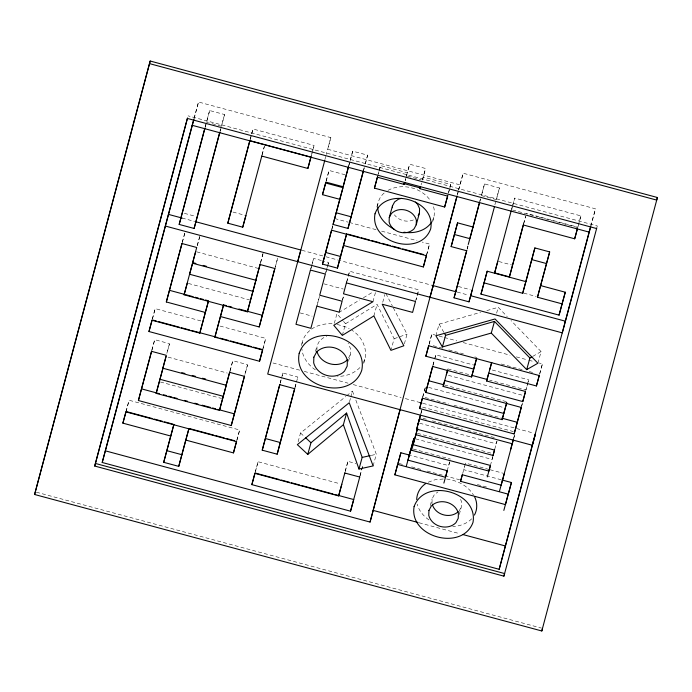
<?xml version="1.0" encoding="UTF-8"?>
<svg xmlns="http://www.w3.org/2000/svg" width="692" height="692" viewBox="0 0 692 692"><rect width="100%" height="100%" fill="white"/><g stroke="black" fill="none" stroke-linecap="round" stroke-linejoin="round"><path stroke-width="0.52" stroke-dasharray="3.46 2.59" d="M316.919 350.264L317.066 345.533L319.739 340.516L324.686 336.952L326.771 336.398M431.981 503.776L432.137 498.802L434.472 494.417L437.924 491.96M459.298 514.441L461.434 506.682L461.599 501.709L459.825 497.851M348.5 361.285L350.368 354.494L350.576 348.811L348.111 343.258M377.598 206.674C377.789 201.182 380.358 195.784 384.821 192.506M432.569 222.02C434.507 216.414 435.372 210.1 432.664 204.581M302.101 343.777C302.741 338.163 306.262 333.189 310.708 329.833M363.655 363.404C368.94 351.199 362.911 336.995 351.951 330.257M194.097 118.669L198.535 102.018L330.845 137.621L326.261 154.454M126.091 411.515L129.093 400.244L239.657 429.992L236.923 440.242M152.456 318.865L155.181 308.615L201.96 321.209M205.057 127.389L205.887 124.257M205.204 127.233L209.65 110.538L224.58 114.552L221.518 126.03M151.989 349.944L154.714 339.694L169.505 343.673L166.858 353.603M182.342 242.312L184.85 232.91M219.987 131.411L220.54 129.317M220.125 131.255L221.241 127.077M197.298 245.677L199.651 236.828M250.262 139.317L253.012 129.006L314.099 145.441L311.063 156.825M262.156 154.723L264.353 146.47M230.151 370.635L232.806 360.705L247.589 364.684L244.856 374.934M260.59 262.709L262.951 253.86M275.217 267.302L277.726 257.9L275.061 267.527M263.021 348.612L265.745 338.371L220.142 326.096M324.868 159.662L326.131 155.311M326.209 181.088L329.046 170.457L345.308 174.834M255.071 472.999L258.073 461.728L339.755 483.708M280.13 383.429L281.246 379.268M281.523 378.23L282.907 373.031L297.828 377.045L296.998 380.168M310.846 268.851L311.409 266.766M311.685 265.719L313.632 258.419L321.59 260.564M348.673 165.916L352.704 151.159L367.634 155.172L364.572 166.668M331.996 228.827L332.817 225.748M348.82 165.734L349.936 161.573M350.213 160.527L352.704 151.159M295.06 387.451L296.721 381.205M317.057 305.579L319.47 296.505L316.806 306.123M325.871 272.501L327.748 265.451M328.017 264.448L328.553 262.432L322.584 260.832M363.594 169.947L364.148 167.853M363.733 169.799L364.295 167.706M346.701 282.163L348.024 277.198M348.284 276.212L349.607 271.247L418.712 289.836L416.065 299.766M342.402 300.51L343.725 295.545M378.446 173.51L378.974 171.53M379.242 170.535L380.565 165.57L407.372 172.784L409.655 164.22L425.554 168.493L422.466 179.972M405.183 180.612L405.694 178.709M421.082 184.894L421.584 182.982M345.152 471.78L347.929 461.374L355.887 463.51M360.091 475.741L362.85 465.387L359.918 476.053M426.54 255.331L429.55 244.06L422.258 242.096M448.65 192.402L449.713 188.432M449.973 187.445L450.769 184.461L423.27 177.065M457.464 194.218L458.294 191.104M458.571 190.058L463.164 173.225L595.483 208.828L591.037 225.48M457.334 195.075L458.45 190.914M458.727 189.876L463.164 173.225M429.057 344.59L431.843 334.141L434.974 334.98M433.036 365.212L434.42 360.022M434.697 358.984L435.804 354.832L474.781 365.324M420.995 413.358L422.103 409.232M479.694 201.718L480.516 198.647M467.1 249.345L468.199 245.253M479.893 201.372L480.438 199.322M481.537 195.213L484.547 183.934L499.468 187.947L496.406 199.426M494.875 204.797L496.129 200.472M511.656 209.468L512.201 207.401M512.478 206.363L514.692 198.085L580.891 215.895L578.702 224.096M449.688 461.875L448.684 465.629L411.256 455.561M523.706 223.706L525.643 216.449M492.851 456.633L492.099 459.445L415.961 438.962M496.986 441.133L496.268 443.832L419.006 423.046M521.699 405.996L522.521 402.934M527.875 382.858L525.989 389.925L489.547 380.116M528.143 381.846L528.679 379.822L489.841 369.372M513.723 438.33L514.554 435.225M578.434 225.116L577.889 227.166L526.474 213.335M539.622 374.337L542.407 363.888L539.276 363.049M194.071 118.202L198.535 102.018M125.892 411.878L129.093 400.244M152.249 319.28L155.181 308.615M209.65 110.538L206.45 122.173L208.439 122.709M151.782 350.36L154.714 339.694M182.186 242.537L184.859 232.841M224.58 114.552L221.371 126.195L209.434 122.977M166.833 353.37L169.505 343.673M197.246 245.539L199.919 235.851M250.08 139.672L251.412 134.819M251.68 133.85L253.012 129.006M261.965 155.069L264.37 146.349M229.865 371.37L232.806 360.705M260.547 262.571L263.211 252.883M244.916 374.381L247.589 364.684M311.166 156.107L312.499 151.254M312.767 150.285L314.099 145.441M236.725 440.657L239.657 429.992M262.545 350.005L265.745 338.371M330.845 137.621L327.645 149.256L459.955 184.859M326.105 181.122L329.046 170.457M310.691 269.084L313.632 258.419M255.4 471.425L258.073 461.728M280.234 382.728L281.038 379.822M282.102 375.938L282.907 373.031M331.805 229.216L332.869 225.333M301.314 345.585L302.387 341.71M325.352 274.067L326.157 271.16M326.416 270.191L327.221 267.285M327.489 266.316L328.553 262.432M294.896 387.71L297.828 377.045M365.229 163.9L367.634 155.172M315.465 351.354L317.066 345.533M298.131 441.738L300.536 433.019L345.74 396.525M334.305 323.346L336.969 313.649L342.903 320.647M346.675 281.912L348.007 277.06M348.275 276.091L349.607 271.247M342.376 300.259L343.708 295.406M377.624 176.235L378.957 171.391M379.225 170.422L380.565 165.57M376.872 207.029L378.204 202.185M342.332 335.386L345.533 323.752L377.088 304.307L394.129 338.717L391.188 349.382M406.455 175.855L409.655 164.22M405.235 180.543L405.772 178.605M406.04 177.636L407.372 172.784M372.936 301.721L375.6 292.024M349.503 401.775L350.567 397.9M350.835 396.931L352.444 391.118L354.339 396.127M373.879 315.941L377.088 304.307M382.728 302.274L384.864 294.515M422.345 180.128L425.554 168.493M345.256 471.07L347.929 461.374M426.609 254.725L429.55 244.06M415.511 301.478L418.712 289.836M404.379 343.837L407.052 334.141L392.779 306.746M373.126 465.924L376.327 454.289L354.719 397.13M448.364 193.189L449.705 188.345M449.964 187.376L450.769 184.461M429.17 343.837L431.843 334.141M435.899 335.776L439.1 324.141L480.603 312.352M422.63 397.225L425.571 386.56L422.812 396.888L448.788 403.877M432.872 365.497L434.472 359.684M434.74 358.715L435.804 354.832M420.779 413.946L422.12 409.102M484.547 183.934L481.338 195.568L496.268 199.581L499.468 187.947M467.161 248.809L467.965 245.902M511.483 209.719L512.556 205.835M512.824 204.867L514.692 198.085M430.268 505.592L432.137 498.802M447.231 470.69L449.636 461.962M496.631 313.156L498.24 307.334L507.262 316.651M523.533 224L525.669 216.241M462.68 473.562L464.695 466.019M494.771 449.099L496.908 441.34M490.403 465.448L492.799 456.72M525.738 390.487L528.679 379.822M521.214 407.424L522.287 403.548M513.516 438.901L514.58 435.026M537.892 363.222L541.101 351.588L511.016 320.534M580.891 215.895L577.682 227.53L538.376 216.951M539.734 373.585L542.407 363.888M590.743 226.025L595.483 208.828M596.824 227.677L597.291 225.955L188.094 115.849M363.43 362.426L364.987 358.56M432.535 220.523L433.901 217.167M348.604 357.842L350.368 354.494M459.099 511.077L461.434 506.682M359.918 367.573C354.105 373.507 345.758 376.5 337.532 376.362M471.684 518.818C466.676 523.835 459.652 526.162 452.698 526.673M346.58 395.841L352.444 391.118M338.795 312.55L359.745 299.947M363.387 297.759L373.403 291.73M532.702 356.406L541.101 351.588M311.512 329.132C317.758 324.885 325.465 323.294 332.93 323.804M387.935 190.378C402.242 182.627 421.982 187.593 430.848 201.234M428.218 482.212L435.173 479.694L443.728 478.976M394.129 338.717L407.052 334.141M486.822 310.578L498.24 307.334M413.383 219.952C406.775 222.746 398.739 220.514 394.388 214.84M371.275 455.405L376.327 454.289M337.151 324.401L346.407 327.16L349.175 328.709M446.677 479.046C457.291 480.352 467.939 485.758 473.536 495.135M407.45 176.123L421.359 179.859M512.521 209.996L537.347 216.674M498.837 261.515L511.647 264.958M334.738 218.551L348.284 222.193M349.33 222.469L376.413 229.761M381.621 231.163L417.051 240.695M233.005 212.072L244.942 215.29M523.749 293.131L536.248 296.496M458.277 286.462L470.214 289.671M184.375 213.335L195.326 216.285M182.108 218.058L194.608 221.423M301.92 250.296L324.842 256.473M325.889 256.749L432.154 285.346M457.161 292.067L468.622 295.155M323.942 283.841L343.275 289.048M196.762 251.862L257.978 268.332M439.143 336.104L443.321 337.229M444.359 337.506L456.876 340.879M463.138 342.557L510.073 355.186M516.327 356.873L527.806 359.961M528.844 360.238L534.06 361.648M433.218 345.706L443.615 348.508M448.805 349.901L463.363 353.82M474.798 356.899L476.874 357.453M501.267 364.018L524.069 370.159M529.259 371.552L534.44 372.945M300.164 312.931L312.109 316.14M188.336 283.443L249.561 299.913M447.906 368.914L468.726 374.51M448.416 375.341L522.339 395.236M444.506 384.986L506.976 401.793M428.677 387.39L503.24 407.458M453.978 405.278L500.723 417.856M272.994 362.98L300.086 370.272M304.246 371.396L348.007 383.169M353.214 384.57L401.144 397.467M405.313 398.583L419.897 402.51M423.02 403.349L533.454 433.071M422.648 407.164L513.3 431.557M423.011 418.331L427.154 419.447M432.344 420.848L462.429 428.936M467.619 430.337L494.59 437.595M168.139 357.141L227.287 373.057M417.388 433.304L492.557 453.528M413.254 449.047L450.431 459.056M489.002 469.436L465.5 463.112L463.744 469.686L501.06 479.729M490.031 469.712L503.309 473.285M160.406 381.993L221.622 398.462M399.12 463.493L403.289 464.617M411.636 466.866L422.068 469.669M427.284 471.07L459.618 479.772M477.35 484.547L486.736 487.073M419.101 522.763L459.73 533.696M36.356 492.185L541.473 628.102M428.945 519.9C423.435 516.12 418.928 510.722 417.224 504.165M315.388 369.874C308.424 365.056 302.56 357.652 301.92 348.958M300.536 433.019L304.264 436.488M343.561 321.417L345.533 323.752M439.1 324.141L444.515 333.457M385.885 293.52L392.286 305.803"/><path stroke-width="1.04" d="M401.602 198.336L398.575 199.106L394.613 201.908L392.476 205.896L389.267 217.53L389.138 222.054C391.906 232.408 406.533 236.474 414.101 228.775L416.221 224.788L419.421 213.145L419.577 208.629L417.579 204.226L415.373 202.047M392.425 207.704L392.476 205.896M416.221 224.788L416.368 220.264C413.66 209.832 398.999 205.948 391.404 213.543L389.267 217.53M416.688 499.538C416.852 493.162 420.295 487.237 425.545 483.673M34.6 494.495L150.19 61.026L657.4 197.505L541.81 630.974L34.6 494.495L150.19 61.026M94.709 466.045L95.418 463.458L504.615 573.564L503.906 576.151L94.709 466.045L187.385 118.436L596.582 228.542M95.418 463.458L187.541 117.934M324.747 160.518L267.709 374.061L532.338 445.267L535.539 433.633L499.166 569.3L102.217 462.49L193.795 119.214M102.217 462.49L193.821 119.707M170.699 436.012L122.882 423.149L125.892 411.878L236.456 441.626L233.446 452.897L185.767 440.069L178.752 466.365L163.693 462.317L173.908 424.378L163.693 462.317M262.744 349.642L259.535 361.276L148.979 331.529L151.98 320.258L199.798 333.12L208.24 301.859M219.848 132.293L194.106 228.455L179.185 224.433L204.78 128.435M204.918 128.28L179.185 224.433M244.587 375.955L231.266 425.511L138.4 400.521L151.513 351.328L166.305 355.307L162.862 368.222L226.154 385.254L229.891 371.63M138.4 400.521L151.712 350.965M205.438 299.999L208.517 300.821L205.308 312.455L166.331 301.971L181.927 243.506L196.71 247.485L184.098 294.792L247.39 311.832L256.075 279.646L247.39 311.832M166.331 301.971L182.065 243.35M194.106 228.455L219.701 132.449M156.158 393.35L163.122 367.625L156.158 393.35L219.459 410.382L226.414 384.657L219.459 410.382M245.937 215.558L242.728 227.192L227.806 223.17L249.812 140.64M249.994 140.355L227.806 223.17M199.798 333.12L205.308 312.455M178.752 466.365L188.977 428.435L185.767 440.069M242.728 227.192L261.879 155.752M259.535 361.276L262.545 350.005L214.866 337.177L223.577 304.878L226.647 305.7M223.577 304.878L214.866 337.177M226.154 385.254L229.597 372.339L244.388 376.318L231.266 425.511M195.724 251.577L192.514 263.211L255.815 280.243L260.01 264.517L274.793 268.496L259.206 326.961L220.376 316.512M260.33 263.695L255.815 280.243M259.206 326.961L274.94 268.34M261.697 156.046L307.862 168.459L310.898 157.075L250.85 140.917M322.489 194.66L325.698 183.025L342.972 187.67L339.772 199.305L322.489 194.66L325.845 182.091L343.12 186.745L348.543 166.781M335.049 494.521L353.742 499.555L350.541 511.189L251.862 484.634L254.864 473.363L338.622 495.896L341.822 484.262M262.233 450.181L279.698 384.666L294.628 388.688L277.163 454.194L262.233 450.181L279.853 384.475M322.489 264.11L331.537 230.185L426.341 255.694L423.34 266.965L343.457 245.47L337.419 268.133L322.489 264.11L331.728 229.856M363.456 170.846L347.998 228.447L333.068 224.433L339.772 199.305M343.12 186.745L348.396 166.954M333.068 224.433L342.972 187.67M277.163 454.194L294.783 388.489M347.998 228.447L363.317 170.985M337.419 268.133L346.657 233.835L343.457 245.47M447.862 195.386L444.653 207.02L374.45 188.129L377.356 177.204L404.171 184.418L404.708 182.48L404.171 184.418M444.653 207.02L447.568 196.095L420.061 188.7L420.572 186.797M338.622 495.896L344.875 472.818M350.541 511.189L359.814 476.779M105.426 450.855L370.056 522.062L456.91 196.303M370.056 522.062L400.175 409.474M432.638 287.708L457.057 196.121M472.203 290.207L469.003 301.842L454.073 297.828L466.624 250.746L451.149 246.577L457.576 222.85L473.06 227.019L479.617 202.401M457.576 222.85L451.149 246.577M506.708 402.761L503.767 413.427L425.684 392.416L432.604 366.475L471.572 376.958L476.615 358.439L473.674 369.087L425.857 356.224L428.642 345.775L539.206 375.522L536.412 385.972L488.734 373.144L486.64 381.007L525.47 391.464L522.78 401.559L444.697 380.548L443.131 386.413L521.214 407.424L514.139 433.962L419.612 408.522L422.362 398.194L502.107 419.646L506.7 402.83M513.447 439.368L501.129 485.196L462.299 474.747L460.543 481.321L508.222 494.149L505.437 504.598L394.873 474.85L397.658 464.401L445.475 477.264L447.231 470.69L407.977 460.128L410.676 450.034L488.898 471.079L490.403 465.448L413.141 444.662L417.674 427.89M398.082 463.216L400.867 452.767L410.218 455.284M425.684 392.416L432.76 366.25M415.805 434.68L493.059 455.466L494.503 450.068L416.688 429.127L419.447 418.798L512.184 443.754M420.451 415.425L416.688 429.127M417.674 428.037L411.541 450.475M479.426 202.747L469.851 238.653L454.376 234.493M466.832 250.366L454.073 297.828M446.34 374.779L447.637 369.891L443.131 386.413M469.003 301.842L494.46 206.726M565.278 292.223L559.067 315.128L480.983 294.117L487.194 271.212L525.894 281.627L534.873 247.926L549.664 251.914L537.476 297.24L562.077 303.857L565.278 292.223L540.677 285.606M484.192 282.483L487.194 271.212M523.429 224.744L509.433 276.861L494.642 272.882L511.206 210.749M471.572 376.958L473.674 369.087M509.433 276.861L523.264 224.969L574.68 238.801L577.353 229.104M489.841 369.372L491.675 362.496M483.985 282.846L522.685 293.261L534.873 247.926M502.107 419.646L503.767 413.427M537.476 297.24L549.664 251.914M514.139 433.962L521.431 407.017M574.68 238.801L577.413 228.559M508.637 492.963L511.431 482.514L502.098 480.006M559.067 315.128L562.077 303.857M499.166 569.3L590.466 227.037M165.362 226.05L562.302 332.861L590.76 226.518M503.906 576.151L596.738 228.04M122.882 423.149L126.091 411.515L152.076 418.504M148.979 331.529L152.179 319.886M162.862 368.222L166.063 356.588M184.098 294.792L187.298 283.158M307.862 168.459L311.063 156.825M233.446 452.897L236.655 441.262M297.672 261.654L300.882 250.02L195.654 221.708M251.862 484.634L255.071 472.999L278.954 479.426M374.45 188.129L377.65 176.495M307.776 454.384L310.976 442.742L346.588 413.072L362.167 457.403L358.966 469.038L373.126 465.924L349.235 402.753L297.335 444.653L307.776 454.384L343.379 424.706L346.588 413.072M420.061 188.7L420.598 186.762M423.34 266.965L426.54 255.331M429.992 297.257L433.192 285.623L456.114 291.79M425.857 356.224L428.789 345.559M394.873 474.85L400.867 452.767M419.612 408.522L422.553 397.857M409.067 455.846L413.877 438.399L406.377 465.95M417.847 424.611L420.511 414.923M468.25 244.475L473.06 227.019M491.277 333.06L526.698 369.64L529.908 358.006L494.477 321.425L491.277 333.06L442.396 346.96L445.596 335.326L444.515 333.457M480.983 294.117L483.924 283.452M494.642 272.882L497.851 261.247M443.875 483.085L447.343 470.482M486.64 381.007L491.675 362.478M460.543 481.321L462.412 474.53M522.685 293.261L525.894 281.627M492.894 455.881L494.659 449.653M487.298 476.9L490.23 466.235M522.78 401.559L525.453 391.862M510.575 449.566L513.248 439.87M499.529 491.009L504.338 473.562M536.412 385.972L539.353 375.306M503.837 510.419L511.431 482.514M657.4 197.505L656.691 200.092L149.481 63.612M541.81 630.974L542.519 628.388M474.452 515.082C477.48 509.459 477.463 502.582 474.643 496.882M418.15 215.541L419.421 213.145M431.644 222.097C425.839 231.016 413.989 233.896 403.981 232.209M347.721 359.511C338.379 369.139 320.232 364.122 316.884 351.207M458.234 511.691C450.319 519.035 435.605 515.047 432.422 504.745M529.908 358.006L531.767 356.942M526.698 369.64L537.892 363.222L495.031 318.969L435.899 335.776L442.396 346.96M445.596 335.326L494.477 321.425M362.167 457.403L370.263 455.621M192.125 125.287L589.074 232.097M403.462 183.441L419.983 187.878M531.672 259.569L546.455 263.548M336.277 212.799L351.199 216.812M347.695 234.112L359.113 237.183M361.189 237.745L369.485 239.977M371.561 240.531L379.856 242.771M381.932 243.325L390.236 245.556M392.312 246.118L400.607 248.35M402.683 248.912L423.435 254.492M325.69 252.476L340.62 256.498M168.563 214.416L182.108 218.058M470.698 295.718L565.511 321.226M195.897 263.453L192.783 262.614L189.573 274.248L252.874 291.28M203.154 265.408L206.268 266.247M169.54 290.337L193.129 296.686M195.179 297.231L198.258 298.062M200.308 298.615L203.387 299.446M228.689 306.253L231.751 307.075M238.904 309.004L262.415 315.327M471.849 375.358L487.462 379.553M428.884 380.782L443.46 384.7M153.226 320.171L156.349 321.01M158.442 321.572L179.297 327.186M181.382 327.748L189.729 329.998M191.814 330.551L217.893 337.575M219.978 338.137L228.325 340.377M230.41 340.94L251.274 346.554M253.358 347.116L261.697 349.356M501.761 418.132L517.348 422.328M419.897 402.51L421.982 403.073M181.797 372.651L184.911 373.49M192.177 375.445L195.291 376.275M202.548 378.23L205.662 379.069M159.913 379.259L223.213 396.291M141.6 388.887L159.342 393.661M163.52 394.777L166.642 395.625M168.736 396.187L171.867 397.026M173.951 397.589L177.083 398.428M184.383 400.4L187.515 401.239M194.824 403.202L197.955 404.05M202.125 405.175L210.472 407.415M212.565 407.977L215.688 408.825M217.781 409.379L234.476 413.877M265.443 438.546L280.364 442.56M154.16 419.067L162.473 421.307M164.549 421.861L172.87 424.101M190.006 428.711L213.845 435.13M215.921 435.683L224.217 437.915M226.284 438.477L234.579 440.709M344.72 473.008L359.65 477.022M281.038 479.988L289.342 482.22M291.418 482.782L299.731 485.014M301.807 485.576L332.973 493.958M166.893 450.682L181.961 454.731M373.256 510.428L418.055 522.486M462.853 534.535L505.575 546.031M394.682 229.554C386.3 225.229 378.135 217.608 377.711 207.591M305.76 437.88L310.976 442.742M343.379 424.706L358.966 469.038M313.857 357.167L313.684 362.85C317.022 375.756 335.179 380.773 344.521 371.146L347.168 366.129L347.367 360.445C344.175 347.349 325.88 342.488 316.529 352.15L313.857 357.167M428.936 510.437L428.772 515.41C431.747 526.733 447.646 531.041 455.898 522.711L458.234 518.317L458.389 513.343C455.423 502.02 439.515 497.712 431.272 506.051L428.936 510.437M375.003 213.819C369.528 243.203 420.701 257.139 430.701 228.801C436.176 199.322 384.96 185.577 375.003 213.819M299.178 353.344C292.578 386.949 350.706 402.632 361.786 370.194C368.533 336.494 310.18 320.699 299.178 353.344M414.11 506.579C408.687 537.217 462.334 551.636 472.991 522.417C478.553 491.727 424.611 477.073 414.11 506.579M310.423 270.053L295.968 324.297L310.89 328.311L316.806 306.123L339.192 312.144L342.108 301.228L319.721 295.199L325.352 274.067L310.423 270.053M346.407 282.881L343.492 293.797L372.936 301.721L333.769 325.283L342.332 335.386L373.879 315.941L390.928 350.351L403.843 345.775L382.192 304.212L412.596 312.395L415.511 301.478L346.407 282.881"/></g></svg>
